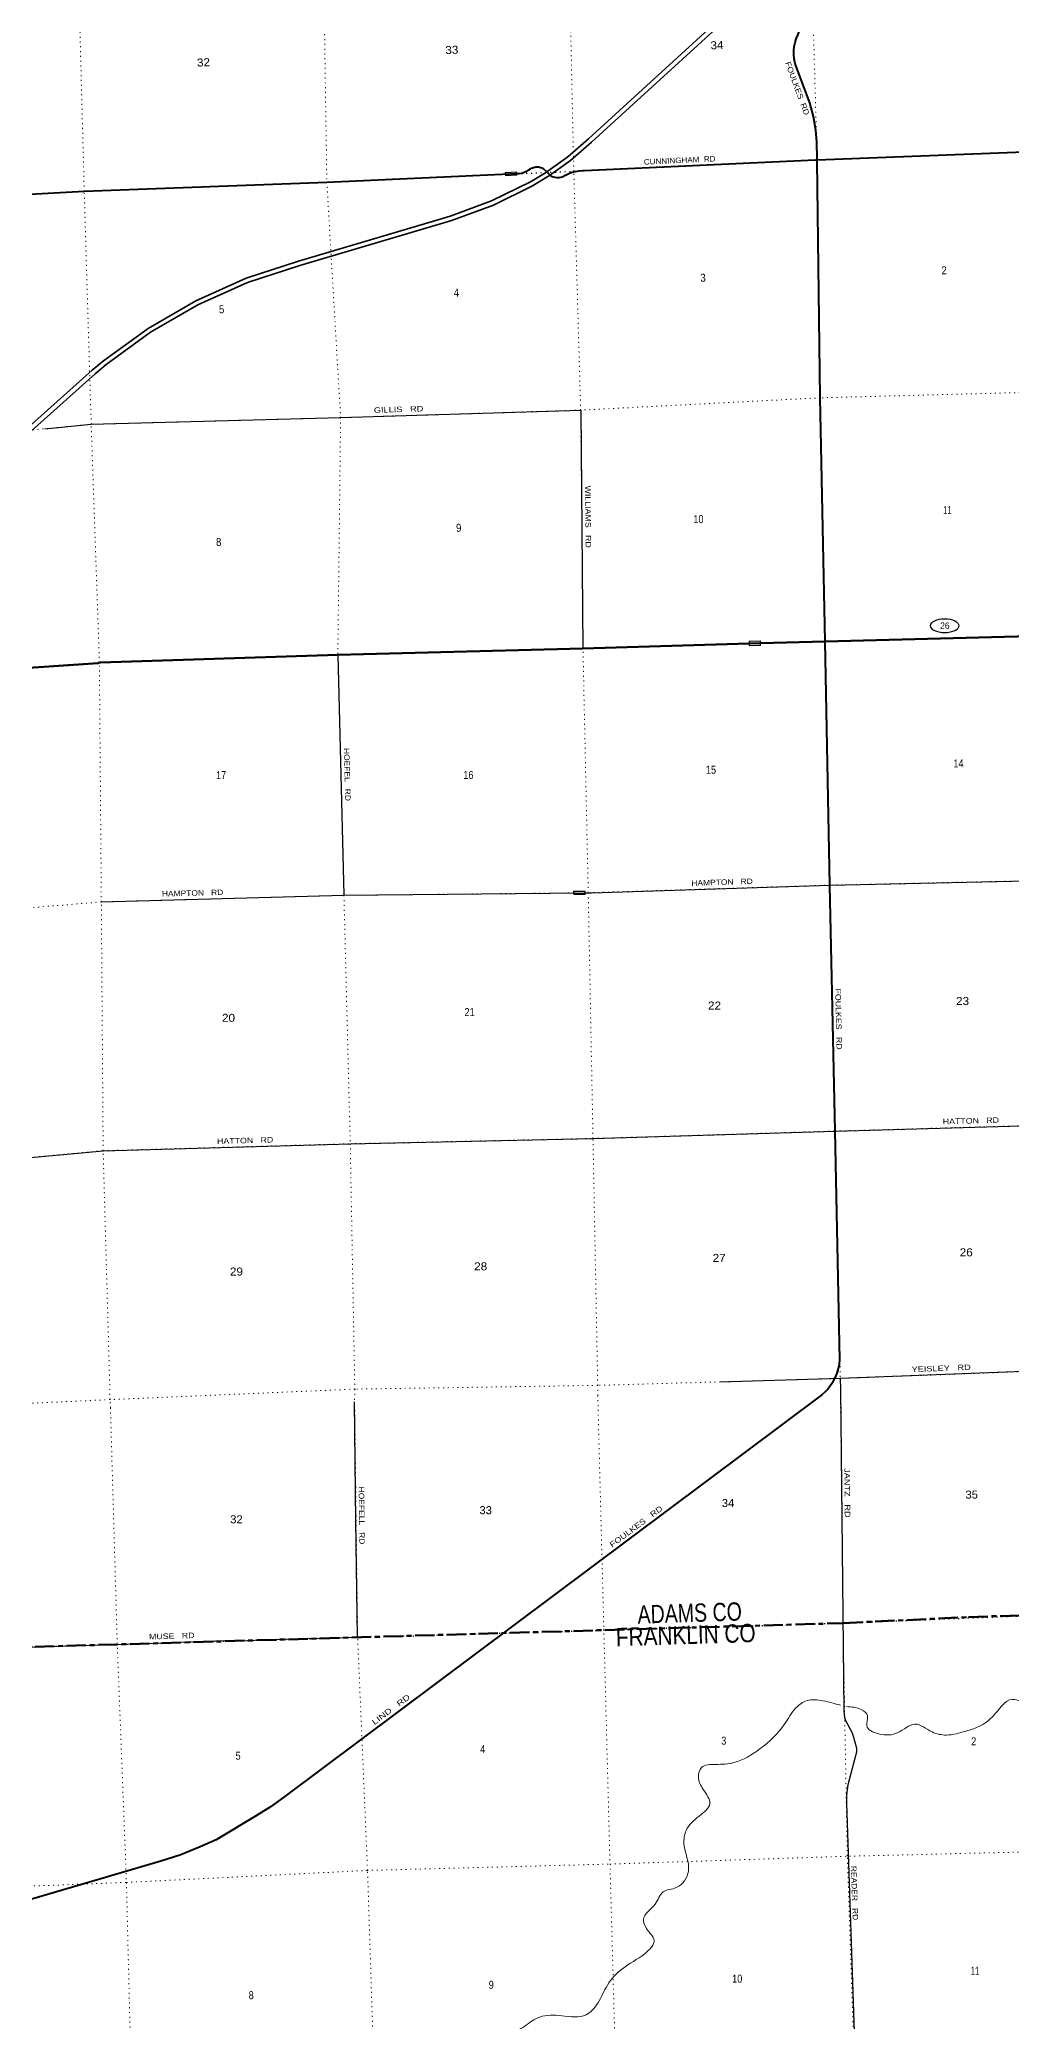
# Model space of a CAD drawing. Header units: feet. Extents: x 501257 to 757852, y -360805 to -170898.
# Drawn here: x 573723 to 594971, y -281045 to -237715 of the extents above; entities that cross this region are included whole.
import ezdxf
from ezdxf.enums import TextEntityAlignment as Align

# ---------------------------------------------------------------- set-up
doc = ezdxf.new("R2010")
doc.units = ezdxf.units.FT
doc.header["$LTSCALE"] = 70
doc.linetypes.add('DOTTED', pattern=[1.5, 0.3, -1.2])
doc.linetypes.add('LONG_DASH_SHORT_DASH', pattern=[9.9, 6, -1.2, 1.5, -1.2])
for name, color, linetype, lineweight in [('11', 7, 'LONG_DASH_SHORT_DASH', 60), ('17', 7, 'Continuous', 25), ('20', 7, 'Continuous', 35), ('23', 7, 'Continuous', 70), ('26', 7, 'Continuous', 40), ('27', 7, 'Continuous', 13), ('29', 7, 'Continuous', 25), ('30', 7, 'Continuous', 25), ('31', 7, 'Continuous', 13), ('39', 7, 'Continuous', 13), ('59', 7, 'Continuous', 13), ('6', 7, 'DOTTED', 25), ('61', 7, 'Continuous', 13), ('7', 7, 'DOTTED', 13)]:
    doc.layers.add(name, color=color, linetype=linetype, lineweight=lineweight)
doc.layers.add('12', color=7, linetype='Continuous')

msp = doc.modelspace()

# ---------------------------------------------------------------- linework, layer by layer
at = {"layer": '11'}
msp.add_lwpolyline([(566292.04, -273110.05), (571545.09, -272916.33), (591302.14, -272336.95), (594035.62, -272204.72), (597742.77, -272083.35)], dxfattribs=at)
at = {"layer": '17'}
msp.add_ellipse((593513.86, -250530.32), major_axis=(-309.24, 1), ratio=0.500121, dxfattribs=at)
at = {"layer": '20'}
for points in [[(584810.99, -240607.3), (585272.2, -240278.63), (585722, -239881.05), (589867, -236094.05), (589921.44, -236042.71), (590518.78, -235411.57), (591046.87, -234721.44), (591170.17, -234519.62)], [(584869.02, -240688.74), (585334.5, -240357.03), (585788.84, -239955.43), (589935.03, -236167.34), (589992.12, -236113.51), (590595.01, -235476.5), (591129.47, -234778.05), (591255.5, -234571.75)], [(567758.25, -251307.29), (574875, -244943.05), (575119.74, -244738.33), (576093.25, -244027.96), (577135.69, -243423.25), (578235.62, -242930.81), (579381, -242556.05), (582606, -241602.05), (582718.48, -241567.89), (583605.28, -241240.42), (584453, -240822.05), (584783.31, -240627.03), (584810.99, -240607.3)], [(567824.91, -251381.83), (574940.43, -245018.69), (575181.36, -244817.16), (576147.96, -244111.83), (577181.33, -243512.38), (578271.7, -243024.22), (579410.74, -242651.54), (582634.71, -241697.84), (582750.36, -241662.72), (583644.84, -241332.41), (584500.62, -240910.07), (584837.85, -240710.96), (584869.03, -240688.73)]]:
    msp.add_lwpolyline(points, dxfattribs=at)
at = {"layer": '23'}
for points in [[(569694.7, -251703.3), (575004, -251346.74), (575029, -251336.05), (575054, -251335.24), (580243, -251168.05), (585604, -251027.05), (589487.87, -250914.18), (590903, -250873.05)], [(590903, -250873.05), (596224, -250737.05), (597188.39, -250715.42)]]:
    msp.add_lwpolyline(points, dxfattribs=at)
at = {"layer": '26'}
for points in [[(590723, -240345.05), (590722.5, -240320.41), (590715, -239948.05), (590696.74, -239697.44), (590645.43, -239394.83), (590562.77, -239099.24), (590262, -238280.05), (590239.86, -238209.7), (590221.84, -238124.39), (590212.84, -238037.67), (590212.94, -237950.49), (590222.16, -237863.79), (590240.4, -237778.54), (590267.44, -237695.65), (590303, -237616.05), (590803, -236206.05), (590818.07, -236171.74), (590855.65, -236066.8), (590882.06, -235958.51), (590897, -235848.05), (590921.29, -235501.66)], [(584810.99, -240607.3), (584901.23, -240689.41), (584930.17, -240703.95), (584960.47, -240715.39), (584991.79, -240723.59), (585023.81, -240728.48), (585056.16, -240730), (585088.49, -240728.12), (585120.45, -240722.88), (585151.68, -240714.32), (585181.85, -240702.55), (585210.62, -240687.68), (585222.97, -240680.07), (585292.54, -240644.27), (585365.46, -240615.93), (585440.95, -240595.38), (585518.17, -240582.83), (585596.29, -240578.42), (585629.9, -240579.04), (590690.2, -240346.56), (590723, -240345.05)], [(590723, -240345.05), (596009, -240142.05), (596910.96, -240102.65)], [(590903, -250873.05), (590794, -245546.05), (590723.35, -240370.41), (590723, -240345.05)], [(565515.65, -241486.02), (570869, -241243.05), (574698, -241031.05), (580003, -240828.05), (584154.61, -240644.72)], [(584154.61, -240644.72), (584203.1, -240642.58), (584259.84, -240631.8), (584315.14, -240615.15), (584368.4, -240592.81), (584419.03, -240565.02), (584453.23, -240542.05), (584475.59, -240528.06), (584499.3, -240516.48), (584524.08, -240507.45), (584549.67, -240501.05), (584575.79, -240497.37), (584602.15, -240496.44), (584628.47, -240498.27), (584654.45, -240502.83), (584679.81, -240510.09), (584704.27, -240519.96), (584727.56, -240532.33), (584730.73, -240534.27), (584810.99, -240607.3)], [(590947.67, -267230.91), (590999, -267159.05), (591017.99, -267135.43), (591076.06, -267052.21), (591125.11, -266963.37), (591164.61, -266869.9), (591194.12, -266772.8), (591213.32, -266673.15), (591222, -266572.05), (591119, -261578.05), (591001, -256202.05), (590903, -250873.05)], [(590947.52, -267230.74), (590908.44, -267275.3), (590825.91, -267346.66), (579059.69, -276141.68), (578774.24, -276356.56), (578444.27, -276558.19), (577579.46, -277075.81), (577232.28, -277230.2), (576809.4, -277407.02), (576369.5, -277542.31), (571637.29, -278931.77), (566475.26, -280468.04)]]:
    msp.add_lwpolyline(points, dxfattribs=at)
at = {"layer": '29'}
for p, q in [((580243, -251168.05), (580377, -256424.05)), ((591231, -266988.05), (591233, -267223.53)), ((580638.44, -270105.93), (580609.8, -267495.79))]:
    msp.add_line(p, q, dxfattribs=at)
for points in [[(573834.93, -246222.53), (574850, -246125.05), (580304, -245979.05), (585554, -245816.05), (585604, -251027.05)], [(591001, -256202.05), (596319, -256084.05), (597327.89, -256051.79)], [(575072, -256569.05), (580377, -256424.05), (585645.67, -256369.74)], [(585645.67, -256369.74), (585793.35, -256368.22), (591001, -256202.05)], [(566033.63, -262402.04), (571310, -262360.05), (575112, -262008.05), (580515, -261856.05), (585823, -261741.05), (591119, -261578.05), (596458, -261428.05), (597467.71, -261400.44)], [(597607.97, -266766.22), (596576, -266787.05), (591231, -266988.05), (588595, -267068.05)], [(591233, -267223.53), (591307.99, -274262.97), (591324.77, -274398.9), (591347.27, -274463.18), (591483.24, -274720.84), (591518.58, -274827.6), (591581.23, -275044.12), (591584.88, -275087.89), (591584.88, -275159.34), (591537.45, -275345.58), (591451.55, -275652.37), (591392.86, -275873.73), (591368.76, -276091.7), (591368.76, -276279.75), (591660.8, -284974.92)], [(571540.92, -272915.08), (575425.54, -272801.48), (577763.1, -272718.26), (578180.41, -272727.57), (578676.87, -272696.17), (579553.21, -272671.53), (580675.26, -272646.01), (580638.44, -270105.93)]]:
    msp.add_lwpolyline(points, dxfattribs=at)
at = {"layer": '31'}
for p, q in [((585399.85, -256334.71), (585649.85, -256332.91)), ((585649.85, -256332.91), (585650.39, -256407.91))]:
    msp.add_line(p, q, dxfattribs=at)
msp.add_lwpolyline([(585650.39, -256407.91), (585400.39, -256409.71), (585399.85, -256334.71)], dxfattribs=at)
msp.add_lwpolyline([(585408.32, -256401.65), (585407.9, -256342.64), (585641.91, -256340.96), (585642.33, -256399.97)], close=True, dxfattribs=at)
at = {"layer": '39'}
for points in [[(597785.23, -273815.45), (597498.22, -273776.73), (597365.69, -273792.25), (597213.84, -274031.65), (596969.39, -274209.05), (596779.3, -274187.82), (596748.82, -273983.33), (596614.38, -273674.88), (596249.44, -273473.03), (595861.68, -273577.67), (595721.11, -273790.62), (595485.05, -274044.28), (595266.11, -274068.07), (594978.06, -274007.11), (594634.38, -274299.79), (594300.33, -274578.13), (593973.6, -274701.32), (593550.93, -274784.73), (593238.46, -274716.36), (592862.36, -274544.99), (592489.22, -274731.76), (592066.77, -274756.81), (591807.41, -274580.39), (591826.97, -274364.55), (591689.73, -274227.23), (591367.04, -274162.52)], [(591236.76, -274133.05), (590849.48, -274035.69), (590502.69, -274030.6), (590259.76, -274191.86), (590006.78, -274550.61), (589473.18, -275089.72), (588905.91, -275386.18), (588502.07, -275426.84), (588193.87, -275497.22), (588127.5, -275698.18), (588234.77, -275975.14), (588377.33, -276285.4), (588141.83, -276557.16), (587861.19, -276868.33), (587811.95, -277167.46), (587908.74, -277758.64), (587645.75, -278119.67), (587354.47, -278215.77), (587181.27, -278481.89), (586925.54, -278816.56), (586990.07, -279014.13), (587159.21, -279271.37), (586962.47, -279558.23), (586464.9, -279893.13), (586137.48, -280255.83), (585927.78, -280645.66), (585675.68, -280901.75), (585138.26, -280923.73), (584659.42, -280950.24), (584330.95, -281147.93), (583982.16, -281340.12), (583502.98, -281420.97), (583171.05, -281506.05), (582935.92, -281789.88), (582639.38, -282304.73), (582352.01, -282724.74), (582073.21, -282899.01), (581765.22, -283172.65), (581381.91, -283422.08), (581106.85, -283783.42), (580721, -284081.22), (580427.63, -284306.18), (580306.51, -284627.3), (580092.51, -284942.78), (580033, -285497.76), (580045.36, -286161.57), (580173.7, -286468.17), (580150.83, -286641.84), (579971.9, -286918.17), (579713.14, -287154.31), (579500.24, -287047.13), (579333.76, -287007.17), (579214.66, -287197.43), (579301.58, -287402.46), (579391.94, -287658.65)]]:
    msp.add_spline(points, degree=3, dxfattribs=at)
at = {"layer": '59'}
for points in [[(589235.32, -250865.08), (589485.2, -250857.45), (589488.41, -250962.4), (589238.52, -250970.03)], [(589477.44, -250865.68), (589243.55, -250872.83), (589246.27, -250961.79), (589480.17, -250954.64)]]:
    msp.add_lwpolyline(points, close=True, dxfattribs=at)
at = {"layer": '6'}
for points in [[(584154.6, -240647.38), (585403, -240593.05), (590723, -240345.05), (596009, -240142.05), (596910.96, -240102.68)], [(565515.65, -241486.07), (570869, -241243.05), (574698, -241031.05), (580003, -240828.05), (583905.33, -240658.23)], [(566292.04, -273110.05), (571555.8, -272913.95), (575423.76, -272801.48), (580729.26, -272646.19), (586051.1, -272492.66), (591290.85, -272334.43), (596669.49, -272120.22), (597742.77, -272083.35)]]:
    msp.add_lwpolyline(points, dxfattribs=at)
at = {"layer": '61'}
for p, q in [((583903.91, -240618.48), (584153.57, -240605.35)), ((584153.57, -240605.35), (584157.51, -240680.24))]:
    msp.add_line(p, q, dxfattribs=at)
msp.add_lwpolyline([(584157.51, -240680.24), (583907.85, -240693.38), (583903.91, -240618.48)], dxfattribs=at)
msp.add_lwpolyline([(583915.41, -240684.97), (583912.31, -240626.04), (584146, -240613.75), (584149.1, -240672.67)], close=True, dxfattribs=at)
at = {"layer": '7'}
for points in [[(579634.36, -221734.15), (579696, -224618.05), (579764, -230012.05), (579921, -235394.05), (580003, -240828.05), (580304, -245979.05), (580243, -251168.05), (580377, -256424.05), (580515, -261856.05), (580615, -267221.05), (580609.8, -267495.79)], [(585927.1, -267360.13), (585926, -267139.05), (585823, -261741.05), (585719, -256368.05), (585604, -251027.05), (585554, -245816.05), (585403, -240593.05), (585284, -235184.05), (585111, -229799.05), (584949, -224390.05), (584934.05, -221598.9)], [(590232.28, -221462.44), (590290, -224222.05), (590467, -229608.05), (590575, -234987.05), (590723, -240345.05), (590794, -245546.05), (590903, -250873.05), (591001, -256202.05), (591119, -261578.05), (591231, -266988.05), (591233, -267223.53)], [(575271.11, -267630.76), (575264, -267450.05), (575112, -262008.05), (575072, -256569.05), (575029, -251336.05), (574850, -246125.05), (574698, -241031.05), (574554, -235613.05), (574452, -230242.05), (574367, -224846.05), (574302.29, -221868.98)], [(597049.01, -245383.8), (596101, -245407.05), (590794, -245546.05), (585554, -245816.05), (580304, -245979.05), (574850, -246125.05), (570922.99, -246502.73), (565644.03, -246670.05)], [(589481.29, -250914.37), (590903, -250873.05), (596224, -250737.05), (597188.39, -250715.42)], [(565773.97, -251916.96), (571040, -251793.05), (572252, -251519.05), (575029, -251336.05), (580243, -251168.05), (585604, -251027.05), (589242.57, -250921.31)], [(597327.89, -256051.79), (596319, -256084.05), (591001, -256202.05), (585719, -256368.05), (585649.6, -256368.78)], [(585399.66, -256371.4), (580377, -256424.05), (575072, -256569.05), (572400, -256788.05), (571161, -257085.05), (565904.13, -257173.05)], [(566033.63, -262402.04), (571310, -262360.05), (575112, -262008.05), (580515, -261856.05), (585823, -261741.05), (591119, -261578.05), (596458, -261428.05), (597466.07, -261400.49)], [(597607.97, -266766.22), (596576, -266787.05), (591231, -266988.05), (585926, -267139.05), (580615, -267221.05), (575264, -267450.05), (571394, -267629.05), (566165.92, -267744.05)], [(592730.91, -312956.33), (592619.3, -309293.45), (592363.97, -304137.95), (592131.14, -298796.72), (591979.02, -293393.02), (591791.36, -288078.79), (591566.84, -282844.55), (591384.24, -277424.67), (591289.66, -272359.42), (591233, -267223.53)], [(575271.11, -267630.76), (575419.36, -272771.48), (575620.71, -278006.87), (575751.8, -283316.52), (575908.08, -288593.33), (576073.69, -293845.74), (576258.99, -299214.37), (576392.16, -304525.98), (576495.04, -308351.65)], [(582035.95, -313230.57), (581901.84, -309561.32), (581709.96, -304371.98), (581561.52, -299022.52), (581388.27, -293717.98), (581202.69, -288345.36), (581064.01, -283045.94), (580892.89, -277745.37), (580675.73, -272633.09), (580609.8, -267495.79)], [(585927.1, -267360.13), (586059.43, -272461.71), (586194.89, -277601.83), (586341.91, -282943.31), (586530.13, -288237.37), (586691.79, -293558.31), (586878.24, -298898.73), (587048.34, -304231.53), (587253.26, -309386.32), (587365.75, -313094.52)], [(566425.79, -278237.58), (571709.55, -278158.61), (575620.71, -278006.87), (580884.84, -277745.58), (586193, -277605.91), (591431.65, -277433.83), (596740.2, -277306.23), (597885.19, -277370.9)]]:
    msp.add_lwpolyline(points, dxfattribs=at)

# ---------------------------------------------------------------- texts
at = {"layer": '12'}
for s, width, p in [('ADAMS CO', 0.8, (586802.67, -272349.97)), ('FRANKLIN CO', 0.85, (586328.89, -272844.23))]:
    msp.add_text(s, height=400, rotation=1.771, dxfattribs=dict(at, width=width)).set_placement(p)
at = {"layer": '17'}
msp.add_text('26', height=140, dxfattribs=at).set_placement((593517.32, -250598.63), align=Align.CENTER)
at = {"layer": '27'}
for s, rotation, width, p in [('FOULKES  RD', 290.161, 1.15, (590023.17, -238222.67)), ('CUNNINGHAM  RD', 2.63, 1.1, (586937.35, -240448.9)), ('FOULKES   RD', 271.257, 1.2, (591120.64, -258462.74)), ('FOULKES   RD', 36.777, 1.25, (586243.47, -270689.72)), ('LIND   RD', 36.777, 1.35, (581045.53, -274569.79))]:
    msp.add_text(s, height=120, rotation=rotation, dxfattribs=dict(at, width=width)).set_placement(p)
at = {"layer": '30'}
for s, rotation, width, p in [('GILLIS   RD', 1.778, 1.25, (581033.73, -245876.36)), ('WILLIAMS   RD', 270.55, 1.2, (585649.85, -247467.08)), ('HOEFEL   RD', 271.46, 1.15, (580374.95, -253204.55)), ('HAMPTON   RD', 1.828, 1.15, (587976, -256218.53)), ('HAMPTON   RD', 1.566, 1.15, (576397.04, -256452.8)), ('HATTON   RD', 1.609, 1.2, (593472.17, -261431.91)), ('HATTON   RD', 1.611, 1.2, (577603.03, -261862.18)), ('YEISLEY   RD', 2.154, 1.25, (592792.8, -266849.26)), ('JANTZ   RD', 270.643, 1.25, (591318.37, -268949.67)), ('HOEFELL   RD', 270.716, 1.15, (580699.06, -269354.65)), ('MUSE   RD', 1.812, 1.2, (576117.46, -272695.02)), ('READER   RD', 271.975, 1.15, (591461.9, -277646.82))]:
    msp.add_text(s, height=120, rotation=rotation, dxfattribs=dict(at, width=width)).set_placement(p)
at = {"layer": '7'}
for s, width, p in [('33', 1.1, (582596, -238031.22)), ('34', 1.1, (588394.77, -237927.89)), ('32', 1.1, (577165.18, -238304.69)), ('3', 0.9, (588173.76, -243010.81)), ('2', 0.9, (593445, -242848.05)), ('4', 0.9, (582780, -243339.05)), ('5', 0.9, (577646, -243699.92)), ('8', 0.9, (577583, -248788.05)), ('9', 0.9, (582831.94, -248478.17))]:
    msp.add_text(s, height=175, rotation=2.022, dxfattribs=dict(at, width=width)).set_placement(p)
for s, width, p in [('10', 0.85, (588018.71, -248286.21)), ('11', 0.65, (593481.82, -248088.38)), ('14', 0.85, (593704, -253628.05)), ('17', 0.85, (577580.83, -253882.33)), ('16', 0.85, (582988, -253881.05)), ('15', 0.85, (588292.38, -253765.57)), ('23', 1.1, (593761, -258823.05)), ('20', 1.1, (577709, -259190.05)), ('21', 0.85, (583013.46, -259065.69)), ('22', 1.1, (588337.58, -258921.97)), ('27', 1.1, (588439, -264440.05)), ('26', 1.1, (593841.01, -264318.49)), ('29', 1.1, (577883.59, -264737.69)), ('28', 1.1, (583224, -264624.05)), ('35', 1.05, (593967.69, -269614.85)), ('33', 1.05, (583339.73, -269955.84)), ('34', 1.05, (588639.35, -269800.29)), ('32', 1.05, (577889.5, -270155.03)), ('4', 0.85, (583356.44, -275177.75)), ('3', 0.85, (588626.96, -274995.71)), ('2', 0.85, (594092.28, -275008.84)), ('5', 0.85, (578007.01, -275324.67)), ('11', 0.65, (594084.43, -280025.81)), ('9', 0.85, (583542.13, -280332.37)), ('10', 0.85, (588867, -280199.21)), ('8', 0.85, (578294.08, -280560.02))]:
    msp.add_text(s, height=175, dxfattribs=dict(at, width=width)).set_placement(p)

doc.saveas('drawing.dxf')
